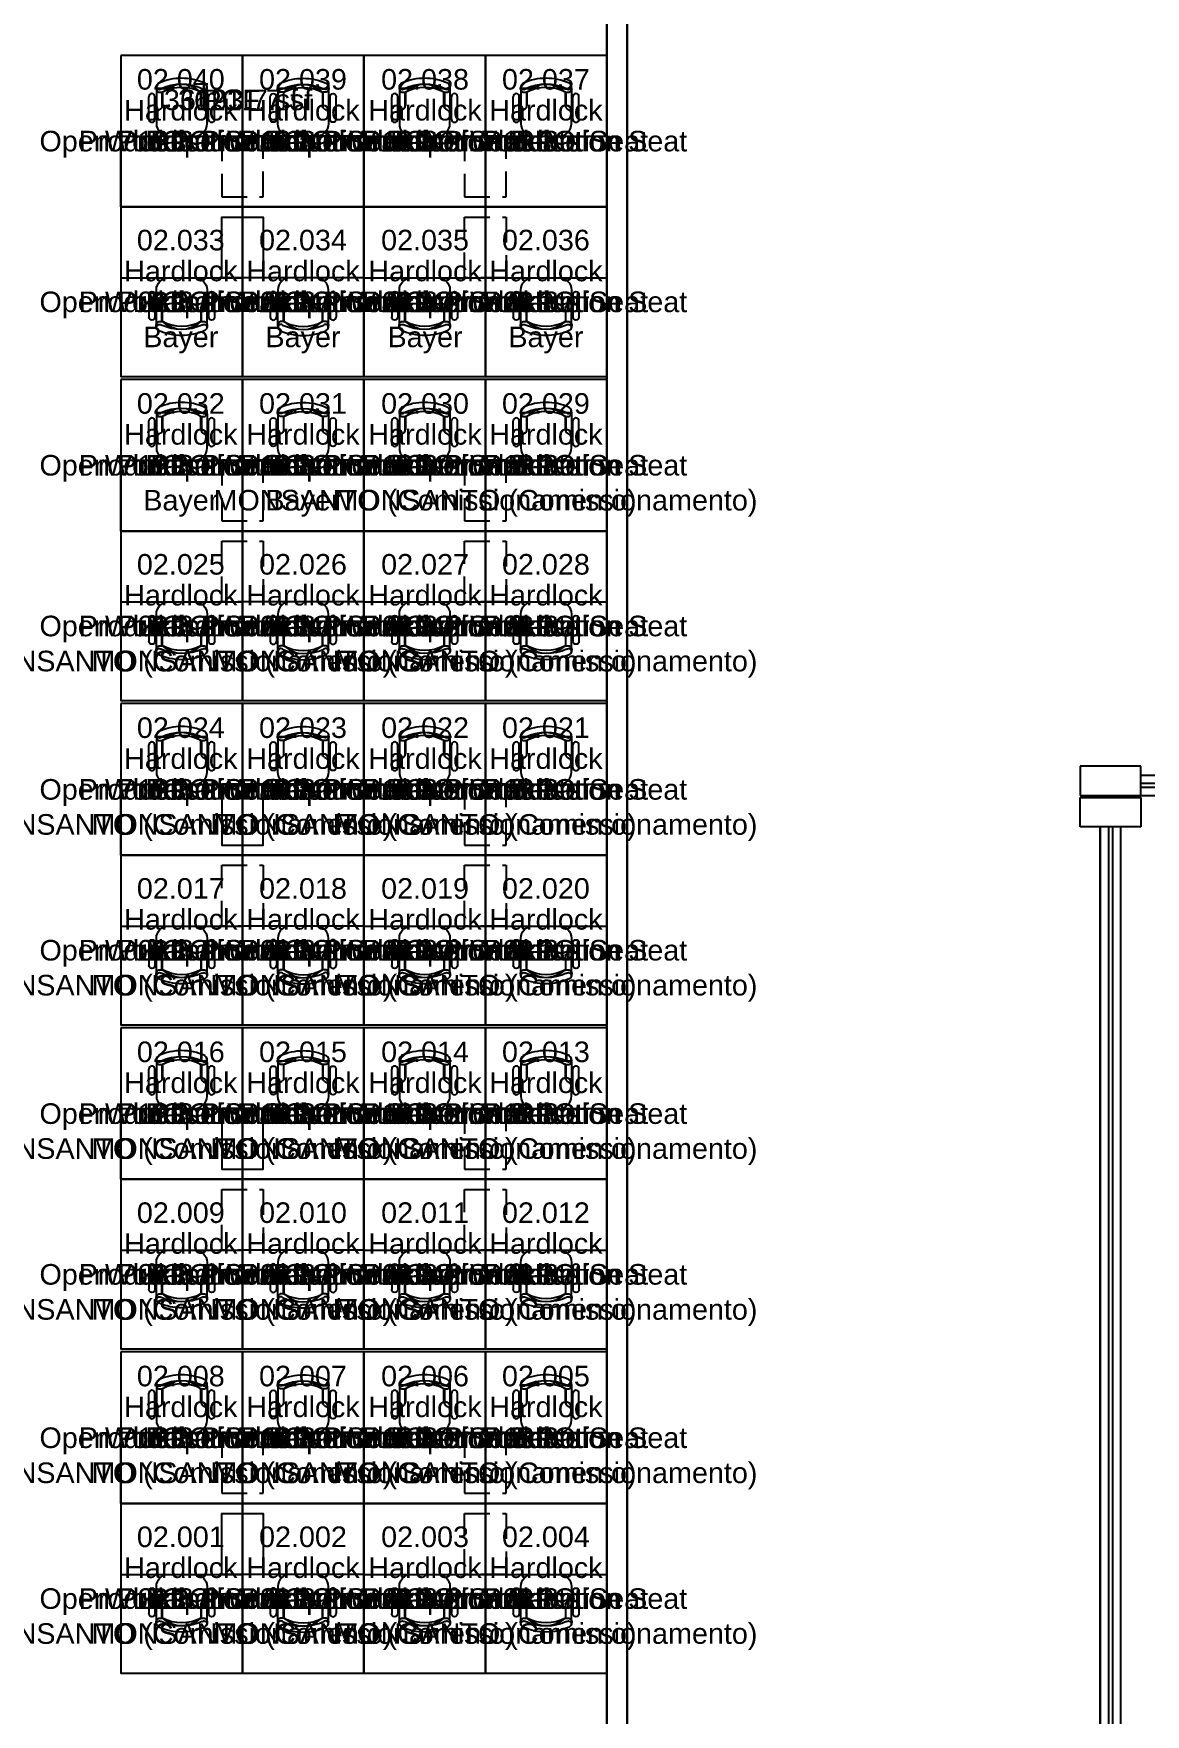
# Model space of a CAD drawing. Header units: metres. Extents: x 249.2 to 324.9, y -97.6 to -23.3.
# Drawn here: x 282.42 to 293.4, y -76.49 to -59.9 of the extents above; entities that cross this region are included whole.
import ezdxf
from ezdxf.enums import TextEntityAlignment as Align

# ---------------------------------------------------------------- set-up
doc = ezdxf.new("R2010")
doc.units = ezdxf.units.M
doc.linetypes.add('ACC BH AltaVila -2PAV$0$HIDDEN', pattern=[0.375, 0.25, -0.125])
for name, color, linetype in [('ACC BH AltaVila -2PAV$0$252', 7, 'Continuous'), ('ACC BH AltaVila -2PAV$0$P02', 7, 'Continuous'), ('ACC BH AltaVila -2PAV$0$PLR', 7, 'Continuous'), ('EC1 Area Names', 220, 'Continuous'), ('EC1 Area Polygons', 30, 'Continuous'), ('EC1 Area Square Footages', 7, 'Continuous'), ('EC1 Space Function Descs', 7, 'Continuous'), ('EC1 Space Names', 7, 'Continuous'), ('EC1 Space Numbers', 140, 'Continuous'), ('EC1 Space Polygons', 6, 'Continuous'), ('EC1 Space Project', 7, 'Continuous'), ('EC1 Space Square Footages', 7, 'Continuous'), ('EC1 Space Status Descs', 7, 'Continuous'), ('EC1 Space Type Descs', 7, 'Continuous'), ('EC1 Tenant Names', 7, 'Continuous'), ('EC1 UDA Design Capacity', 7, 'Continuous'), ('EC1 UDA Is Secured', 7, 'Continuous'), ('EC1 Zone Polygons', 4, 'Continuous')]:
    doc.layers.add(name, color=color, linetype=linetype)
doc.styles.add('EC1 LABELS', font='arial.ttf', dxfattribs={"height": 0.2})

# ---------------------------------------------------------------- blocks, each defined once
blk = doc.blocks.new('ACC BH AltaVila -2PAV$0$CAD10')
for p, q in [((-25, -11.2), (-25, -35.1)), ((-22.7, -13.8), (-19, -13.8)), ((-19.5, -13.8), (-19.5, -28.8)), ((-19, -13.8), (-19, -26.9)), ((19, -13.8), (22.7, -13.8)), ((19, -26.9), (19, -13.8)), ((19.5, -13.8), (19.5, -28.8)), ((25, -11.2), (25, -35.1)), ((-32.5, -40.5), (-32.5, -18.2)), ((-26.5, -40.5), (-26.5, -18.2)), ((-20.8, -30.2), (-23.2, -31.8)), ((23.2, -31.8), (20.8, -30.2)), ((26.5, -40.5), (26.5, -18.2)), ((32.5, -40.5), (32.5, -18.2)), ((-25, -35.1), (-25, -45)), ((25, -45), (25, -35.1)), ((-13, -57), (13, -57))]:
    blk.add_line(p, q)
for centre, radius, start, end in [((-29.5, -18.2), 3, 0, 180), ((-19.7, -9.6), 5.59, 123.8625, 206.9558), ((-19.7, -9.6), 5.59, 197.4075, 206.9558), ((-22.1, -8.2), 2.82, 158.9328, 309.9139), ((-20.8, -9.7), 4.48, 211.9392, 245.6213), ((-22.5, -12.8), 1, 242.2765, 270), ((0, -55.1), 55.1, 65.57, 114.43), ((0, -55.1), 49.1, 65.57, 114.43), ((-19.3, -12.8), 1, 270, 298.086), ((0, -48.9), 39.9, 61.5569, 118.4431), ((-20.8, -9.7), 4.48, 294.3787, 309.8839), ((0, -32.1), 26.1, 46.4961, 133.5039), ((20.8, -9.7), 4.48, 230.1161, 245.6213), ((19.3, -12.8), 1, 241.914, 270), ((22.1, -8.2), 2.82, 230.0861, 21.0672), ((22.5, -12.8), 1, 270, 297.7235), ((20.8, -9.7), 4.48, 294.3787, 328.0608), ((19.7, -9.6), 5.59, 333.0442, 56.1375), ((29.5, -18.2), 3, 0, 180), ((-21, -35.1), 4, 123.6901, 180), ((-23, -26.9), 4, 303.6901, 0), ((23, -26.9), 4, 180, 236.3099), ((21, -35.1), 4, 0, 56.3099), ((-29.5, -40.5), 3, 180, 0), ((-13, -45), 12, 180, 270), ((13, -45), 12, 270, 0), ((29.5, -40.5), 3, 180, 0)]:
    blk.add_arc(centre, radius, start, end)

msp = doc.modelspace()

# ---------------------------------------------------------------- linework, layer by layer
at = {"layer": 'ACC BH AltaVila -2PAV$0$252'}
for points in [[(284.479, -60.91), (284.479, -61.61), (283.279, -61.61), (283.279, -60.91)], [(284.479, -60.91), (284.479, -61.61), (285.679, -61.61), (285.679, -60.91)], [(286.879, -60.91), (286.879, -61.61), (285.679, -61.61), (285.679, -60.91)], [(288.079, -60.91), (288.079, -61.61), (286.879, -61.61), (286.879, -60.91)], [(284.479, -62.31), (284.479, -61.61), (283.279, -61.61), (283.279, -62.31)], [(284.684, -62.31), (284.274, -62.31), (284.274, -61.71), (284.684, -61.71)], [(284.479, -62.31), (284.479, -61.61), (285.679, -61.61), (285.679, -62.31)], [(286.879, -62.31), (286.879, -61.61), (285.679, -61.61), (285.679, -62.31)], [(288.079, -62.31), (288.079, -61.61), (286.879, -61.61), (286.879, -62.31)], [(284.479, -64.11), (284.479, -64.81), (283.279, -64.81), (283.279, -64.11)], [(284.479, -64.11), (284.479, -64.81), (285.679, -64.81), (285.679, -64.11)], [(286.879, -64.11), (286.879, -64.81), (285.679, -64.81), (285.679, -64.11)], [(288.079, -64.11), (288.079, -64.81), (286.879, -64.81), (286.879, -64.11)], [(284.479, -65.51), (284.479, -64.81), (283.279, -64.81), (283.279, -65.51)], [(284.479, -65.51), (284.479, -64.81), (285.679, -64.81), (285.679, -65.51)], [(286.879, -65.51), (286.879, -64.81), (285.679, -64.81), (285.679, -65.51)], [(288.079, -65.51), (288.079, -64.81), (286.879, -64.81), (286.879, -65.51)], [(284.479, -67.31), (284.479, -68.01), (283.279, -68.01), (283.279, -67.31)], [(284.684, -67.31), (284.274, -67.31), (284.274, -67.91), (284.684, -67.91)], [(284.479, -67.31), (284.479, -68.01), (285.679, -68.01), (285.679, -67.31)], [(286.879, -67.31), (286.879, -68.01), (285.679, -68.01), (285.679, -67.31)], [(288.079, -67.31), (288.079, -68.01), (286.879, -68.01), (286.879, -67.31)], [(284.479, -68.71), (284.479, -68.01), (283.279, -68.01), (283.279, -68.71)], [(284.479, -68.71), (284.479, -68.01), (285.679, -68.01), (285.679, -68.71)], [(286.879, -68.71), (286.879, -68.01), (285.679, -68.01), (285.679, -68.71)], [(288.079, -68.71), (288.079, -68.01), (286.879, -68.01), (286.879, -68.71)], [(284.479, -70.51), (284.479, -71.21), (283.279, -71.21), (283.279, -70.51)], [(284.684, -70.51), (284.274, -70.51), (284.274, -71.11), (284.684, -71.11)], [(284.479, -70.51), (284.479, -71.21), (285.679, -71.21), (285.679, -70.51)], [(286.879, -70.51), (286.879, -71.21), (285.679, -71.21), (285.679, -70.51)], [(288.079, -70.51), (288.079, -71.21), (286.879, -71.21), (286.879, -70.51)], [(284.479, -71.91), (284.479, -71.21), (283.279, -71.21), (283.279, -71.91)], [(284.479, -71.91), (284.479, -71.21), (285.679, -71.21), (285.679, -71.91)], [(286.879, -71.91), (286.879, -71.21), (285.679, -71.21), (285.679, -71.91)], [(288.079, -71.91), (288.079, -71.21), (286.879, -71.21), (286.879, -71.91)], [(284.479, -73.71), (284.479, -74.41), (283.279, -74.41), (283.279, -73.71)], [(284.479, -73.71), (284.479, -74.41), (285.679, -74.41), (285.679, -73.71)], [(286.879, -73.71), (286.879, -74.41), (285.679, -74.41), (285.679, -73.71)], [(288.079, -73.71), (288.079, -74.41), (286.879, -74.41), (286.879, -73.71)], [(284.479, -75.11), (284.479, -74.41), (283.279, -74.41), (283.279, -75.11)], [(284.479, -75.11), (284.479, -74.41), (285.679, -74.41), (285.679, -75.11)], [(286.879, -75.11), (286.879, -74.41), (285.679, -74.41), (285.679, -75.11)], [(288.079, -75.11), (288.079, -74.41), (286.879, -74.41), (286.879, -75.11)], [(284.684, -75.11), (284.274, -75.11), (284.274, -74.51), (284.684, -74.51)]]:
    msp.add_lwpolyline(points, close=True, dxfattribs=at)
at = {"layer": 'ACC BH AltaVila -2PAV$0$252', "linetype": 'ACC BH AltaVila -2PAV$0$HIDDEN'}
for points in [[(284.684, -60.91), (284.274, -60.91), (284.274, -61.51), (284.684, -61.51)], [(287.084, -60.91), (286.674, -60.91), (286.674, -61.51), (287.084, -61.51)], [(287.084, -62.31), (286.674, -62.31), (286.674, -61.71), (287.084, -61.71)], [(284.684, -64.11), (284.274, -64.11), (284.274, -64.71), (284.684, -64.71)], [(287.084, -64.11), (286.674, -64.11), (286.674, -64.71), (287.084, -64.71)], [(284.684, -65.51), (284.274, -65.51), (284.274, -64.91), (284.684, -64.91)], [(287.084, -65.51), (286.674, -65.51), (286.674, -64.91), (287.084, -64.91)], [(287.084, -67.31), (286.674, -67.31), (286.674, -67.91), (287.084, -67.91)], [(284.684, -68.71), (284.274, -68.71), (284.274, -68.11), (284.684, -68.11)], [(287.084, -68.71), (286.674, -68.71), (286.674, -68.11), (287.084, -68.11)], [(287.084, -70.51), (286.674, -70.51), (286.674, -71.11), (287.084, -71.11)], [(284.684, -71.91), (284.274, -71.91), (284.274, -71.31), (284.684, -71.31)], [(287.084, -71.91), (286.674, -71.91), (286.674, -71.31), (287.084, -71.31)], [(284.684, -73.71), (284.274, -73.71), (284.274, -74.31), (284.684, -74.31)], [(287.084, -73.71), (286.674, -73.71), (286.674, -74.31), (287.084, -74.31)], [(287.084, -75.11), (286.674, -75.11), (286.674, -74.51), (287.084, -74.51)]]:
    msp.add_lwpolyline(points, close=True, dxfattribs=at)
at = {"layer": 'ACC BH AltaVila -2PAV$0$P02'}
for p, q in [((288.079, -77.305), (288.079, -57.33)), ((288.279, -57.53), (288.279, -77.305)), ((288.279, -77.305), (288.279, -57.555)), ((288.079, -64.324), (288.079, -69.174)), ((293.354, -67.22), (302.804, -67.22)), ((293.354, -67.22), (302.804, -67.22)), ((293.354, -67.3), (302.804, -67.3)), ((293.354, -67.34), (302.804, -67.34)), ((293.354, -67.42), (302.804, -67.42)), ((292.954, -77.18), (292.954, -67.73)), ((293.034, -67.73), (293.034, -77.18)), ((293.074, -67.73), (293.074, -77.18)), ((288.079, -73.545), (288.079, -68.695))]:
    msp.add_line(p, q, dxfattribs=at)
at = {"layer": 'ACC BH AltaVila -2PAV$0$P02', "linetype": 'Continuous'}
for p, q in [((292.954, -67.73), (292.954, -77.18)), ((293.154, -67.73), (293.154, -77.18))]:
    msp.add_line(p, q, dxfattribs=at)
at = {"layer": 'ACC BH AltaVila -2PAV$0$PLR'}
for p, q in [((293.354, -67.13), (292.754, -67.13)), ((292.754, -67.13), (292.754, -67.42)), ((293.354, -67.42), (293.354, -67.13)), ((292.754, -67.42), (293.354, -67.42)), ((292.754, -67.44), (293.354, -67.44)), ((292.754, -67.73), (292.754, -67.44)), ((293.354, -67.44), (293.354, -67.73)), ((293.354, -67.73), (292.754, -67.73))]:
    msp.add_line(p, q, dxfattribs=at)
at = {"layer": 'EC1 Area Polygons'}
for points in [[(297.854, -57.329), (288.079, -57.329), (288.079, -77.484), (292.953, -77.484), (292.953, -87.49), (293.153, -87.49), (293.153, -97.43), (287.253, -97.43), (258.893, -97.43), (253.154, -97.43), (253.154, -76.77), (253.154, -52.44), (253.154, -51.345), (252.954, -51.345), (252.954, -45.805), (250.604, -45.805), (250.604, -37.19), (250.604, -33.99), (250.604, -33.99), (253.154, -33.99), (253.154, -23.48), (266.128, -23.48), (266.128, -23.679), (302.843, -23.679)], [(288.079, -57.329), (288.079, -77.414), (288.079, -77.484), (292.803, -77.484), (292.953, -77.484), (292.953, -87.18), (292.953, -87.49), (293.153, -87.49), (293.153, -97.23), (293.153, -97.43), (287.703, -97.43), (253.154, -97.43), (253.154, -51.345)]]:
    msp.add_lwpolyline(points, dxfattribs=at)
at = {"layer": 'EC1 Space Polygons'}
for points in [[(283.278, -60.114), (283.278, -61.61), (284.478, -61.61), (284.478, -60.114), (283.278, -60.114)], [(284.478, -60.114), (284.478, -61.61), (285.679, -61.61), (285.679, -60.114), (284.478, -60.114)], [(285.679, -60.114), (285.679, -61.61), (286.879, -61.61), (286.879, -60.114), (285.679, -60.114)], [(286.879, -60.114), (286.879, -61.61), (288.079, -61.61), (288.079, -60.114), (286.879, -60.114)], [(283.278, -61.61), (283.278, -63.285), (284.478, -63.285), (284.478, -61.61), (283.278, -61.61)], [(284.478, -61.61), (284.478, -63.285), (285.679, -63.285), (285.679, -61.61), (284.478, -61.61)], [(285.679, -61.61), (285.679, -63.285), (286.879, -63.285), (286.879, -61.61), (285.679, -61.61)], [(286.879, -61.61), (286.879, -63.285), (288.079, -63.285), (288.079, -61.61), (286.879, -61.61)], [(283.278, -63.313), (283.278, -64.81), (284.478, -64.81), (284.478, -63.313), (283.278, -63.313)], [(284.478, -63.313), (284.478, -64.81), (285.679, -64.81), (285.679, -63.313), (284.478, -63.313)], [(285.679, -63.313), (285.679, -64.81), (286.879, -64.81), (286.879, -63.313), (285.679, -63.313)], [(286.879, -63.313), (286.879, -64.81), (288.079, -64.81), (288.079, -63.313), (286.879, -63.313)], [(283.278, -64.81), (283.278, -66.484), (284.478, -66.484), (284.478, -64.81), (283.278, -64.81)], [(284.478, -64.81), (284.478, -66.484), (285.679, -66.484), (285.679, -64.81), (284.478, -64.81)], [(285.679, -64.81), (285.679, -66.484), (286.879, -66.484), (286.879, -64.81), (285.679, -64.81)], [(286.879, -64.81), (286.879, -66.484), (288.079, -66.484), (288.079, -64.81), (286.879, -64.81)], [(283.278, -66.514), (283.278, -68.01), (284.478, -68.01), (284.478, -66.514), (283.278, -66.514)], [(284.478, -66.514), (284.478, -68.01), (285.679, -68.01), (285.679, -66.514), (284.478, -66.514)], [(285.679, -66.514), (285.679, -68.01), (286.879, -68.01), (286.879, -66.514), (285.679, -66.514)], [(286.879, -66.514), (286.879, -68.01), (288.079, -68.01), (288.079, -66.514), (286.879, -66.514)], [(283.278, -68.01), (283.278, -69.685), (284.478, -69.685), (284.478, -68.01), (283.278, -68.01)], [(284.478, -68.01), (284.478, -69.685), (285.679, -69.685), (285.679, -68.01), (284.478, -68.01)], [(285.679, -68.01), (285.679, -69.685), (286.879, -69.685), (286.879, -68.01), (285.679, -68.01)], [(286.879, -68.01), (286.879, -69.685), (288.079, -69.685), (288.079, -68.01), (286.879, -68.01)], [(283.278, -69.713), (283.278, -71.21), (284.478, -71.21), (284.478, -69.713), (283.278, -69.713)], [(284.478, -69.713), (284.478, -71.21), (285.679, -71.21), (285.679, -69.713), (284.478, -69.713)], [(285.679, -69.713), (285.679, -71.21), (286.879, -71.21), (286.879, -69.713), (285.679, -69.713)], [(286.879, -69.713), (286.879, -71.21), (288.079, -71.21), (288.079, -69.713), (286.879, -69.713)], [(283.278, -71.21), (283.278, -72.885), (284.478, -72.885), (284.478, -71.21), (283.278, -71.21)], [(284.478, -71.21), (284.478, -72.885), (285.679, -72.885), (285.679, -71.21), (284.478, -71.21)], [(285.679, -71.21), (285.679, -72.885), (286.879, -72.885), (286.879, -71.21), (285.679, -71.21)], [(286.879, -71.21), (286.879, -72.885), (288.079, -72.885), (288.079, -71.21), (286.879, -71.21)], [(283.278, -72.914), (283.278, -74.41), (284.478, -74.41), (284.478, -72.914), (283.278, -72.914)], [(284.478, -72.914), (284.478, -74.41), (285.679, -74.41), (285.679, -72.914), (284.478, -72.914)], [(285.679, -72.914), (285.679, -74.41), (286.879, -74.41), (286.879, -72.914), (285.679, -72.914)], [(286.879, -72.914), (286.879, -74.41), (288.079, -74.41), (288.079, -72.914), (286.879, -72.914)], [(283.278, -74.41), (283.278, -76.085), (284.478, -76.085), (284.478, -74.41), (283.278, -74.41)], [(284.478, -74.41), (284.478, -76.085), (285.679, -76.085), (285.679, -74.41), (284.478, -74.41)], [(285.679, -74.41), (285.679, -76.085), (286.879, -76.085), (286.879, -74.41), (285.679, -74.41)], [(286.879, -74.41), (286.879, -76.085), (288.079, -76.085), (288.079, -74.41), (286.879, -74.41)]]:
    msp.add_lwpolyline(points, close=True, dxfattribs=at)
at = {"layer": 'EC1 Zone Polygons'}
msp.add_lwpolyline([(253.154, -51.345), (253.154, -77.38), (255.053, -77.38), (255.053, -83.964), (282.754, -83.964), (282.754, -87.729), (287.703, -87.729), (287.703, -87.729), (287.703, -86.589), (286.303, -86.589), (286.303, -84.09), (286.403, -84.09), (286.403, -80.6), (282.854, -80.6), (282.854, -80.5), (282.754, -80.5), (282.754, -77.514), (288.079, -77.514), (288.079, -58.81)], dxfattribs=at)

# ---------------------------------------------------------------- block references
at = {"layer": 'ACC BH AltaVila -2PAV$0$252', "extrusion": (0, 0, -1), "xscale": -0.01, "yscale": 0.01, "zscale": -0.01}
for p in [(-283.879, -60.34), (-287.479, -60.34), (-283.879, -63.54), (-287.479, -63.54), (-283.879, -66.74), (-287.479, -66.74), (-283.879, -69.94), (-287.479, -69.94), (-283.879, -73.14), (-287.479, -73.14)]:
    msp.add_blockref('ACC BH AltaVila -2PAV$0$CAD10', p, dxfattribs=at)
at = {"layer": 'ACC BH AltaVila -2PAV$0$252', "yscale": 0.01, "zscale": 0.01}
for p, xscale in [((285.079, -60.34), -0.01), ((286.279, -60.34), 0.01), ((285.079, -63.54), -0.01), ((286.279, -63.54), 0.01), ((285.079, -66.74), -0.01), ((286.279, -66.74), 0.01), ((285.079, -69.94), -0.01), ((286.279, -69.94), 0.01), ((285.079, -73.14), -0.01), ((286.279, -73.14), 0.01)]:
    msp.add_blockref('ACC BH AltaVila -2PAV$0$CAD10', p, dxfattribs=dict(at, xscale=xscale))
at = {"layer": 'ACC BH AltaVila -2PAV$0$252', "yscale": 0.01, "zscale": 0.01, "rotation": 180}
for p, xscale in [((283.879, -62.88), -0.01), ((285.079, -62.88), 0.01), ((286.279, -62.88), -0.01), ((287.479, -62.88), -0.01), ((283.879, -66.08), -0.01), ((285.079, -66.08), 0.01), ((286.279, -66.08), -0.01), ((287.479, -66.08), -0.01), ((283.879, -69.28), -0.01), ((285.079, -69.28), 0.01), ((286.279, -69.28), -0.01), ((287.479, -69.28), -0.01), ((283.879, -72.48), -0.01), ((285.079, -72.48), 0.01), ((286.279, -72.48), -0.01), ((287.479, -72.48), -0.01), ((283.879, -75.68), -0.01), ((285.079, -75.68), 0.01), ((286.279, -75.68), -0.01), ((287.479, -75.68), -0.01)]:
    msp.add_blockref('ACC BH AltaVila -2PAV$0$CAD10', p, dxfattribs=dict(at, xscale=xscale))

# ---------------------------------------------------------------- texts
at = {"layer": 'EC1 Area Names', "style": 'EC1 LABELS'}
msp.add_text('PCF', height=0.2032, dxfattribs=at).set_placement((284.366, -60.655), align=Align.CENTER)
at = {"layer": 'EC1 Area Square Footages', "style": 'EC1 LABELS'}
for s, p in [('36193.7 sf', (284.366, -60.655)), ('36211.7 sf', (284.505, -60.655))]:
    msp.add_text(s, height=0.2032, dxfattribs=at).set_placement(p, align=Align.CENTER)
at = {"layer": 'EC1 Space Function Descs', "style": 'EC1 LABELS'}
for p in [(283.87, -61.062), (285.077, -61.062), (286.283, -61.062), (287.477, -61.062), (283.87, -62.649), (285.077, -62.649), (286.283, -62.649), (287.477, -62.649), (283.87, -64.262), (285.077, -64.262), (286.283, -64.262), (287.477, -64.262), (283.87, -65.849), (285.077, -65.849), (286.283, -65.849), (287.477, -65.849), (283.87, -67.462), (285.077, -67.462), (286.283, -67.462), (287.477, -67.462), (283.87, -69.05), (285.077, -69.05), (286.283, -69.05), (287.477, -69.05), (283.87, -70.663), (285.077, -70.663), (286.283, -70.663), (287.477, -70.663), (283.87, -72.25), (285.077, -72.25), (286.283, -72.25), (287.477, -72.25), (283.87, -73.863), (285.077, -73.863), (286.283, -73.863), (287.477, -73.863), (283.87, -75.451), (285.077, -75.451), (286.283, -75.451), (287.477, -75.451)]:
    msp.add_text('Production Seat', height=0.2032, dxfattribs=at).set_placement(p, align=Align.CENTER)
at = {"layer": 'EC1 Space Names', "style": 'EC1 LABELS'}
for p in [(283.87, -61.062), (285.077, -61.062), (286.283, -61.062), (287.477, -61.062), (283.87, -62.649), (285.077, -62.649), (286.283, -62.649), (287.477, -62.649), (283.87, -64.262), (285.077, -64.262), (286.283, -64.262), (287.477, -64.262), (283.87, -65.849), (285.077, -65.849), (286.283, -65.849), (287.477, -65.849), (283.87, -67.462), (285.077, -67.462), (286.283, -67.462), (287.477, -67.462), (283.87, -69.05), (285.077, -69.05), (286.283, -69.05), (287.477, -69.05), (283.87, -70.663), (285.077, -70.663), (286.283, -70.663), (287.477, -70.663), (283.87, -72.25), (285.077, -72.25), (286.283, -72.25), (287.477, -72.25), (283.87, -73.863), (285.077, -73.863), (286.283, -73.863), (287.477, -73.863), (283.87, -75.451), (285.077, -75.451), (286.283, -75.451), (287.477, -75.451)]:
    msp.add_text('Workstation', height=0.2032, dxfattribs=at).set_placement(p, align=Align.CENTER)
at = {"layer": 'EC1 Space Numbers', "style": 'EC1 LABELS'}
for s, p in [('02.040', (283.87, -60.452)), ('02.039', (285.077, -60.452)), ('02.038', (286.283, -60.452)), ('02.037', (287.477, -60.452)), ('02.033', (283.87, -62.039)), ('02.034', (285.077, -62.039)), ('02.035', (286.283, -62.039)), ('02.036', (287.477, -62.039)), ('02.032', (283.87, -63.652)), ('02.031', (285.077, -63.652)), ('02.030', (286.283, -63.652)), ('02.029', (287.477, -63.652)), ('02.025', (283.87, -65.24)), ('02.026', (285.077, -65.24)), ('02.027', (286.283, -65.24)), ('02.028', (287.477, -65.24)), ('02.024', (283.87, -66.853)), ('02.023', (285.077, -66.853)), ('02.022', (286.283, -66.853)), ('02.021', (287.477, -66.853)), ('02.017', (283.87, -68.44)), ('02.018', (285.077, -68.44)), ('02.019', (286.283, -68.44)), ('02.020', (287.477, -68.44)), ('02.016', (283.87, -70.053)), ('02.015', (285.077, -70.053)), ('02.014', (286.283, -70.053)), ('02.013', (287.477, -70.053)), ('02.009', (283.87, -71.641)), ('02.010', (285.077, -71.641)), ('02.011', (286.283, -71.641)), ('02.012', (287.477, -71.641)), ('02.008', (283.87, -73.254)), ('02.007', (285.077, -73.254)), ('02.006', (286.283, -73.254)), ('02.005', (287.477, -73.254)), ('02.001', (283.87, -74.841)), ('02.002', (285.077, -74.841)), ('02.003', (286.283, -74.841)), ('02.004', (287.477, -74.841))]:
    msp.add_text(s, height=0.2032, dxfattribs=at).set_placement(p, align=Align.CENTER)
at = {"layer": 'EC1 Space Project', "style": 'EC1 LABELS'}
for s, p in [('Bayer', (283.87, -62.995)), ('Bayer', (285.077, -62.995)), ('Bayer', (286.283, -62.995)), ('Bayer', (287.477, -62.995)), ('Bayer', (283.87, -64.607)), ('MONSANTO (Comissionamento)', (286.283, -64.607)), ('Bayer', (285.077, -64.607)), ('MONSANTO (Comissionamento)', (287.477, -64.607)), ('MONSANTO (Comissionamento)', (283.87, -66.195)), ('MONSANTO (Comissionamento)', (285.077, -66.195)), ('MONSANTO (Comissionamento)', (286.283, -66.195)), ('MONSANTO (Comissionamento)', (287.477, -66.195)), ('MONSANTO (Comissionamento)', (283.87, -67.808)), ('MONSANTO (Comissionamento)', (285.077, -67.808)), ('MONSANTO (Comissionamento)', (286.283, -67.808)), ('MONSANTO (Comissionamento)', (287.477, -67.808)), ('MONSANTO (Comissionamento)', (283.87, -69.395)), ('MONSANTO (Comissionamento)', (285.077, -69.395)), ('MONSANTO (Comissionamento)', (286.283, -69.395)), ('MONSANTO (Comissionamento)', (287.477, -69.395)), ('MONSANTO (Comissionamento)', (283.87, -71.008)), ('MONSANTO (Comissionamento)', (285.077, -71.008)), ('MONSANTO (Comissionamento)', (286.283, -71.008)), ('MONSANTO (Comissionamento)', (287.477, -71.008)), ('MONSANTO (Comissionamento)', (283.87, -72.596)), ('MONSANTO (Comissionamento)', (285.077, -72.596)), ('MONSANTO (Comissionamento)', (286.283, -72.596)), ('MONSANTO (Comissionamento)', (287.477, -72.596)), ('MONSANTO (Comissionamento)', (283.87, -74.209)), ('MONSANTO (Comissionamento)', (285.077, -74.209)), ('MONSANTO (Comissionamento)', (286.283, -74.209)), ('MONSANTO (Comissionamento)', (287.477, -74.209)), ('MONSANTO (Comissionamento)', (283.87, -75.796)), ('MONSANTO (Comissionamento)', (285.077, -75.796)), ('MONSANTO (Comissionamento)', (286.283, -75.796)), ('MONSANTO (Comissionamento)', (287.477, -75.796))]:
    msp.add_text(s, height=0.2032, dxfattribs=at).set_placement(p, align=Align.CENTER)
at = {"layer": 'EC1 Space Square Footages', "style": 'EC1 LABELS'}
for s, p in [('19.3 sf', (283.87, -61.062)), ('19.3 sf', (285.077, -61.062)), ('19.3 sf', (286.283, -61.062)), ('19.3 sf', (287.477, -61.062)), ('21.6 sf', (283.87, -62.649)), ('21.6 sf', (285.077, -62.649)), ('21.6 sf', (286.283, -62.649)), ('21.6 sf', (287.477, -62.649)), ('19.3 sf', (283.87, -64.262)), ('19.3 sf', (285.077, -64.262)), ('19.3 sf', (286.283, -64.262)), ('19.3 sf', (287.477, -64.262)), ('21.6 sf', (283.87, -65.849)), ('21.6 sf', (285.077, -65.849)), ('21.6 sf', (286.283, -65.849)), ('21.6 sf', (287.477, -65.849)), ('19.3 sf', (283.87, -67.462)), ('19.3 sf', (285.077, -67.462)), ('19.3 sf', (286.283, -67.462)), ('19.3 sf', (287.477, -67.462)), ('21.6 sf', (283.87, -69.05)), ('21.6 sf', (285.077, -69.05)), ('21.6 sf', (286.283, -69.05)), ('21.6 sf', (287.477, -69.05)), ('19.3 sf', (283.87, -70.663)), ('19.3 sf', (285.077, -70.663)), ('19.3 sf', (286.283, -70.663)), ('19.3 sf', (287.477, -70.663)), ('21.6 sf', (283.87, -72.25)), ('21.6 sf', (285.077, -72.25)), ('21.6 sf', (286.283, -72.25)), ('21.6 sf', (287.477, -72.25)), ('19.3 sf', (283.87, -73.863)), ('19.3 sf', (285.077, -73.863)), ('19.3 sf', (286.283, -73.863)), ('19.3 sf', (287.477, -73.863)), ('21.6 sf', (283.87, -75.451)), ('21.6 sf', (285.077, -75.451)), ('21.6 sf', (286.283, -75.451)), ('21.6 sf', (287.477, -75.451))]:
    msp.add_text(s, height=0.2032, dxfattribs=at).set_placement(p, align=Align.CENTER)
at = {"layer": 'EC1 Space Status Descs', "style": 'EC1 LABELS'}
for p in [(283.87, -60.757), (285.077, -60.757), (286.283, -60.757), (287.477, -60.757), (283.87, -62.344), (285.077, -62.344), (286.283, -62.344), (287.477, -62.344), (283.87, -63.957), (285.077, -63.957), (286.283, -63.957), (287.477, -63.957), (283.87, -65.545), (285.077, -65.545), (286.283, -65.545), (287.477, -65.545), (283.87, -67.158), (285.077, -67.158), (286.283, -67.158), (287.477, -67.158), (283.87, -68.745), (285.077, -68.745), (286.283, -68.745), (287.477, -68.745), (283.87, -70.358), (285.077, -70.358), (286.283, -70.358), (287.477, -70.358), (283.87, -71.945), (285.077, -71.945), (286.283, -71.945), (287.477, -71.945), (283.87, -73.558), (285.077, -73.558), (286.283, -73.558), (287.477, -73.558), (283.87, -75.146), (285.077, -75.146), (286.283, -75.146), (287.477, -75.146)]:
    msp.add_text('Hardlock', height=0.2032, dxfattribs=at).set_placement(p, align=Align.CENTER)
at = {"layer": 'EC1 Space Type Descs', "style": 'EC1 LABELS'}
for p in [(283.87, -61.062), (285.077, -61.062), (286.283, -61.062), (287.477, -61.062), (283.87, -62.649), (285.077, -62.649), (286.283, -62.649), (287.477, -62.649), (283.87, -64.262), (285.077, -64.262), (286.283, -64.262), (287.477, -64.262), (283.87, -65.849), (285.077, -65.849), (286.283, -65.849), (287.477, -65.849), (283.87, -67.462), (285.077, -67.462), (286.283, -67.462), (287.477, -67.462), (283.87, -69.05), (285.077, -69.05), (286.283, -69.05), (287.477, -69.05), (283.87, -70.663), (285.077, -70.663), (286.283, -70.663), (287.477, -70.663), (283.87, -72.25), (285.077, -72.25), (286.283, -72.25), (287.477, -72.25), (283.87, -73.863), (285.077, -73.863), (286.283, -73.863), (287.477, -73.863), (283.87, -75.451), (285.077, -75.451), (286.283, -75.451), (287.477, -75.451)]:
    msp.add_text('Open Production Seat', height=0.2032, dxfattribs=at).set_placement(p, align=Align.CENTER)
at = {"layer": 'EC1 Tenant Names', "style": 'EC1 LABELS'}
for p in [(283.87, -61.062), (285.077, -61.062), (286.283, -61.062), (287.477, -61.062), (283.87, -62.649), (285.077, -62.649), (286.283, -62.649), (287.477, -62.649), (283.87, -64.262), (285.077, -64.262), (286.283, -64.262), (287.477, -64.262), (283.87, -65.849), (285.077, -65.849), (286.283, -65.849), (287.477, -65.849), (283.87, -67.462), (285.077, -67.462), (286.283, -67.462), (287.477, -67.462), (283.87, -69.05), (285.077, -69.05), (286.283, -69.05), (287.477, -69.05), (283.87, -70.663), (285.077, -70.663), (286.283, -70.663), (287.477, -70.663), (283.87, -72.25), (285.077, -72.25), (286.283, -72.25), (287.477, -72.25), (283.87, -73.863), (285.077, -73.863), (286.283, -73.863), (287.477, -73.863), (283.87, -75.451), (285.077, -75.451), (286.283, -75.451), (287.477, -75.451)]:
    msp.add_text('BPO', height=0.2032, dxfattribs=at).set_placement(p, align=Align.CENTER)
at = {"layer": 'EC1 UDA Design Capacity', "style": 'EC1 LABELS'}
for p in [(283.87, -61.062), (285.077, -61.062), (286.283, -61.062), (287.477, -61.062), (283.87, -62.649), (285.077, -62.649), (286.283, -62.649), (287.477, -62.649), (283.87, -64.262), (285.077, -64.262), (286.283, -64.262), (287.477, -64.262), (283.87, -65.849), (285.077, -65.849), (286.283, -65.849), (287.477, -65.849), (283.87, -67.462), (285.077, -67.462), (286.283, -67.462), (287.477, -67.462), (283.87, -69.05), (285.077, -69.05), (286.283, -69.05), (287.477, -69.05), (283.87, -70.663), (285.077, -70.663), (286.283, -70.663), (287.477, -70.663), (283.87, -72.25), (285.077, -72.25), (286.283, -72.25), (287.477, -72.25), (283.87, -73.863), (285.077, -73.863), (286.283, -73.863), (287.477, -73.863), (283.87, -75.451), (285.077, -75.451), (286.283, -75.451), (287.477, -75.451)]:
    msp.add_text('1', height=0.203, dxfattribs=at).set_placement(p, align=Align.CENTER)
at = {"layer": 'EC1 UDA Is Secured', "style": 'EC1 LABELS'}
for p in [(283.87, -61.062), (285.077, -61.062), (286.283, -61.062), (287.477, -61.062), (283.87, -62.649), (285.077, -62.649), (286.283, -62.649), (287.477, -62.649), (283.87, -64.262), (285.077, -64.262), (286.283, -64.262), (287.477, -64.262), (283.87, -65.849), (285.077, -65.849), (286.283, -65.849), (287.477, -65.849), (283.87, -67.462), (285.077, -67.462), (286.283, -67.462), (287.477, -67.462), (283.87, -69.05), (285.077, -69.05), (286.283, -69.05), (287.477, -69.05), (283.87, -70.663), (285.077, -70.663), (286.283, -70.663), (287.477, -70.663), (283.87, -72.25), (285.077, -72.25), (286.283, -72.25), (287.477, -72.25), (283.87, -73.863), (285.077, -73.863), (286.283, -73.863), (287.477, -73.863), (283.87, -75.451), (285.077, -75.451), (286.283, -75.451), (287.477, -75.451)]:
    msp.add_text('False', height=0.2032, dxfattribs=at).set_placement(p, align=Align.CENTER)

doc.saveas('drawing.dxf')
